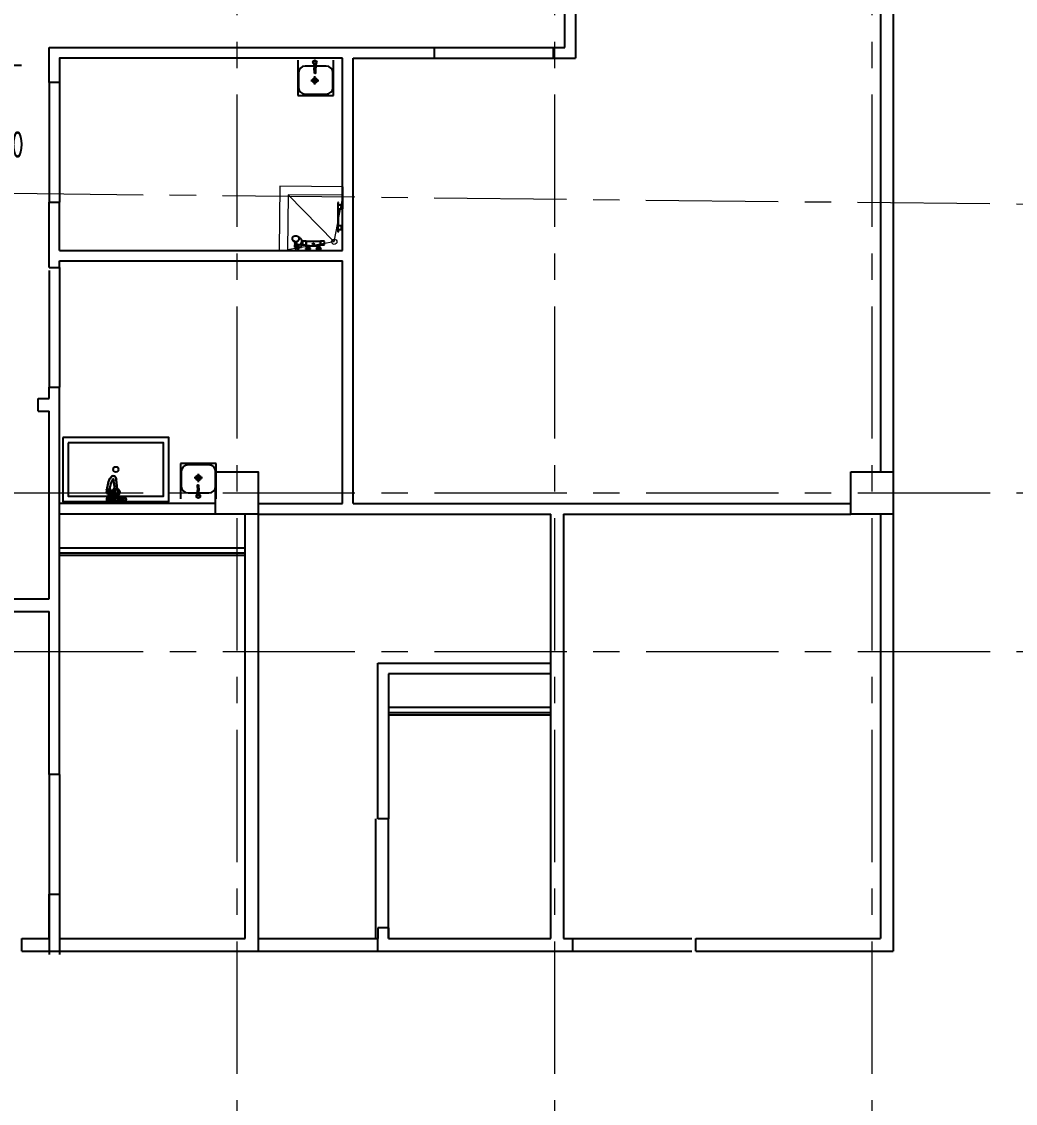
# Model space of a CAD drawing. Header units: millimetres. Extents: x 0 to 8967983, y -224399 to 13801.
# Drawn here: x 57560 to 66949, y -204948 to -194729 of the extents above; entities that cross this region are included whole.
import ezdxf
from ezdxf import colors
from ezdxf.entities.mleader import LeaderData, LeaderLine
from ezdxf.math import Vec2, Vec3

# ---------------------------------------------------------------- set-up
doc = ezdxf.new("R2010")
doc.units = ezdxf.units.MM
doc.header["$LTSCALE"] = 10
doc.linetypes.add('CENTER', pattern=[2, 1.25, -0.25, 0.25, -0.25])
doc.layers.add('013', color=7, linetype='Continuous', lineweight=13)
doc.layers.add('АР_Оси', color=142, linetype='Continuous', lineweight=9)
doc.layers.add('Архитектура', color=251, linetype='Continuous')
doc.layers.add('ТХ_сантехника', color=253, linetype='Continuous')
doc.layers.get('0').off()
doc.layers.get('0').freeze()
doc.styles.add('ISOCPEUR', font='isocpeur.TTF', dxfattribs={"width": 0.7})
doc.styles.add('ГОСТ 2.304', font='isocpeur.TTF', dxfattribs={"width": 0.7})
doc.dimstyles.new('СПДС', dxfattribs={"dimscale": 100, "dimtxt": 2.5, "dimasz": 1, "dimexe": 1.5, "dimexo": 0, "dimgap": 1, "dimtad": 1, "dimdec": 0, "dimrnd": 5, "dimtxsty": 'ГОСТ 2.304', "dimblk": 'OBLIQUE', "dimcen": 2.5, "dimdle": 1, "dimadec": 0, "dimazin": 2, "dimtfac": 0.75, "dimtdec": 0, "dimtmove": 1, "dimatfit": 3, "dimfxl": 1, "dimtolj": 1, "dimarcsym": 1})

# ---------------------------------------------------------------- blocks, each defined once
blk = doc.blocks.new('_DOTSMALL')
at = {"color": 0, "linetype": 'ByBlock', "const_width": 0.5}
blk.add_lwpolyline([(-0.0625, 0, 1), (0.0625, 0, 1)], format="xyb", close=True, dxfattribs=at)
blk = doc.blocks.new('A$Ccaf15605')
at = {"layer": 'ТХ_сантехника', "lineweight": 13, "ltscale": 500}
for p, q in [((0, 0), (-80, 440)), ((440, 440), (0, 0)), ((0, 0), (440, -80))]:
    blk.add_line(p, q, dxfattribs=at)
for points in [[(520, 520), (-80, 520), (-80, -80), (520, -80)], [(440, 440), (-80, 440), (-80, -80), (440, -80)]]:
    blk.add_lwpolyline(points, close=True, dxfattribs=at)
blk.add_circle((0, 0), 25, dxfattribs=at)
blk = doc.blocks.new('_Oblique')
at = {"color": 0, "linetype": 'ByBlock', "lineweight": -2}
blk.add_line((-0.5, -0.5), (0.5, 0.5), dxfattribs=at)
blk = doc.blocks.new('*D457')
at = {"layer": '013', "color": 0, "linetype": 'ByBlock', "lineweight": -2, "transparency": 16777216}
for p, q in [((56593, -194231), (56593, -194616)), ((57113, -194231), (57113, -194616)), ((56493, -194566), (57213, -194566)), ((56853, -194566), (57026, -195141)), ((57026, -195141), (57558, -195141))]:
    blk.add_line(p, q, dxfattribs=at)
at = {"layer": 'Defpoints', "color": 0, "linetype": 'ByBlock', "transparency": 16777216}
for p in [(56593, -194181), (57113, -194181), (57113, -194566)]:
    blk.add_point(p, dxfattribs=at)
at = {"layer": '013', "color": 0, "linetype": 'ByBlock', "lineweight": -2, "transparency": 16777216, "xscale": 100, "yscale": 100, "zscale": 100, "rotation": 180}
blk.add_blockref('_Oblique', (56593, -194566), dxfattribs=at)
at = {"layer": '013', "color": 0, "linetype": 'ByBlock', "lineweight": -2, "transparency": 16777216, "xscale": 100, "yscale": 100, "zscale": 100}
blk.add_blockref('_Oblique', (57113, -194566), dxfattribs=at)
at = {"layer": '013', "color": 0, "linetype": 'ByBlock', "transparency": 16777216, "insert": (57292, -194916), "char_height": 250, "attachment_point": 5, "style": 'ГОСТ 2.304'}
blk.add_mtext('\\A1;520', dxfattribs=at)
blk = doc.blocks.new('*D523')
at = {"layer": '013', "color": 0, "linetype": 'ByBlock', "lineweight": -2, "transparency": 16777216}
for p, q in [((47015, -6131), (47015, -6736)), ((47977, -6031), (47977, -6736)), ((48077, -6586), (46915, -6586)), ((69773, -206646), (69773, -207946)), ((70484, -206746), (69623, -206746)), ((70362, -207846), (69623, -207846))]:
    blk.add_line(p, q, dxfattribs=at)
at = {"layer": 'Defpoints', "color": 0, "linetype": 'ByBlock', "transparency": 16777216}
for p in [(47015, -6131), (47977, -6031), (47015, -6586), (70484, -206746), (69773, -207846), (70362, -207846)]:
    blk.add_point(p, dxfattribs=at)
at = {"layer": '013', "color": 0, "linetype": 'ByBlock', "lineweight": -2, "transparency": 16777216, "xscale": 100, "yscale": 100, "zscale": 100}
for p, rotation in [((47015, -6586), 180), ((69773, -206746), 90), ((69773, -207846), 270)]:
    blk.add_blockref('_Oblique', p, dxfattribs=dict(at, rotation=rotation))
blk.add_blockref('_Oblique', (47977, -6586), dxfattribs=at)
at = {"layer": '013', "color": 0, "linetype": 'ByBlock', "transparency": 16777216, "insert": (47496, -6361), "char_height": 250, "attachment_point": 5, "style": 'ГОСТ 2.304'}
blk.add_mtext('\\A1;960', dxfattribs=at)
at = {"layer": '013', "color": 0, "linetype": 'ByBlock', "transparency": 16777216, "insert": (69548, -207296), "char_height": 250, "attachment_point": 5, "rotation": 90, "style": 'ГОСТ 2.304'}
blk.add_mtext('\\A1;1100', dxfattribs=at)
blk = doc.blocks.new('*D524')
at = {"layer": '013', "color": 0, "linetype": 'ByBlock', "lineweight": -2, "transparency": 16777216}
for p, q in [((49025, -5881), (49025, -5781)), ((48615, -5881), (49175, -5881)), ((49025, -5881), (49025, -6031)), ((49025, -5881), (49025, -6031)), ((48492, -6031), (49175, -6031)), ((49025, -6031), (49025, -6131)), ((49025, -6729), (49025, -6031)), ((70806, -197916), (70806, -197816)), ((70806, -197941), (70271, -198142)), ((71073, -197916), (70656, -197916)), ((70806, -197966), (70806, -197916)), ((70806, -197966), (70806, -197916)), ((71121, -197966), (70656, -197966)), ((70806, -197966), (70806, -198066)), ((70271, -198142), (70271, -198552))]:
    blk.add_line(p, q, dxfattribs=at)
at = {"layer": 'Defpoints', "color": 0, "linetype": 'ByBlock', "transparency": 16777216}
for p in [(48615, -5881), (48492, -6031), (49025, -6031), (70806, -197916), (71073, -197916), (71121, -197966)]:
    blk.add_point(p, dxfattribs=at)
at = {"layer": '013', "color": 0, "linetype": 'ByBlock', "lineweight": -2, "transparency": 16777216, "xscale": 100, "yscale": 100, "zscale": 100}
for p, rotation in [((49025, -5881), 270), ((49025, -6031), 90), ((70806, -197916), 270), ((70806, -197966), 90)]:
    blk.add_blockref('_Oblique', p, dxfattribs=dict(at, rotation=rotation))
at = {"layer": '013', "color": 0, "linetype": 'ByBlock', "transparency": 16777216, "char_height": 250, "attachment_point": 5, "rotation": 90, "style": 'ГОСТ 2.304'}
for s, insert in [('\\A1;150', (48800, -6480)), ('\\A1;50', (70046, -198347))]:
    blk.add_mtext(s, dxfattribs=dict(at, insert=insert))

msp = doc.modelspace()

# ---------------------------------------------------------------- linework, layer by layer
at = {"layer": 'АР_Оси', "linetype": 'CENTER', "ltscale": 100}
for p, q in [((59593.5, -165418.4), (59593.5, -218962.2)), ((62593.5, -165418.4), (62593.5, -219574)), ((65593.5, -165418.4), (65593.5, -218939.1)), ((41459.8, -196180.9), (68853.3, -196470.9)), ((41459.8, -199180.9), (80327.1, -199180.9)), ((41459.8, -200680.9), (80327.1, -200680.9))]:
    msp.add_line(p, q, dxfattribs=at)
at = {"layer": 'Архитектура', "lineweight": 25, "transparency": 33554684}
for p, q in [((62693.5, -194973.9), (62693.5, -193380.9)), ((61457.4, -194973.8), (62587.4, -194974.1)), ((62585.5, -195073.9), (62585.5, -194973.9)), ((62585.5, -194973.9), (62693.5, -194973.9)), ((60169.9, -195093.8), (60169.9, -195425.8)), ((60506.9, -195425.8), (60506.9, -195093.8)), ((61457.5, -195073.8), (62587.5, -195074.3)), ((62585.5, -195073.9), (62793.5, -195073.9)), ((60332.5, -195148.8), (60239.9, -195148.8)), ((60318.6, -195125.4, 5.1), (60320.1, -195128.7, 5.1)), ((60318.6, -195125.4, 5.1), (60320.1, -195128.7, 5.1)), ((60320, -195128.5, 5.1), (60321.5, -195134.4, 5.1)), ((60321.5, -195134.4, 5.1), (60322.9, -195142.3, 5.1)), ((60322.9, -195142.3, 5.1), (60324.1, -195152.6, 5.1)), ((60324.1, -195152.6, 5.1), (60325.4, -195163.9, 5.1)), ((60325.5, -195164.9, 5.1), (60325.4, -195164, 5.1)), ((60325.5, -195164.9, 5.1), (60325.4, -195164, 5.1)), ((60325.5, -195165, 5.1), (60325.5, -195164.9, 5.1)), ((60326.9, -195214.3, 5.1), (60325.5, -195164.9, 5.1)), ((60338.8, -195152.2, 5.1), (60338.3, -195163.6, 5.1)), ((60339.6, -195214, 5.1), (60338.3, -195163.6, 5.1)), ((60339.6, -195214, 5.1), (60338.3, -195163.6, 5.1)), ((60339.8, -195141.2, 5.1), (60338.8, -195152.2, 5.1)), ((60340.7, -195133.2, 5.1), (60339.8, -195141.3, 5.1)), ((60341.8, -195127.3, 5.1), (60340.7, -195133.2, 5.1)), ((60343.1, -195124.1, 5.1), (60341.8, -195127.4, 5.1)), ((60436.9, -195148.8), (60349.6, -195148.8)), ((60175.9, -195212.8), (60175.9, -195349.8)), ((60291.4, -195284.4, 5.1), (60369.7, -195284.4, 5.1)), ((60327.2, -195215.3, 5.1), (60326.9, -195214.3, 5.1)), ((60327.2, -195215.3, 5.1), (60326.9, -195214.3, 5.1)), ((60327.7, -195216.2, 5.1), (60327.2, -195215.3, 5.1)), ((60327.7, -195216.2, 5.1), (60327.2, -195215.3, 5.1)), ((60328.4, -195217, 5.1), (60327.7, -195216.2, 5.1)), ((60329.2, -195217.7, 5.1), (60328.4, -195217, 5.1)), ((60329.2, -195217.7, 5.1), (60328.4, -195217, 5.1)), ((60330.2, -195218.2, 5.1), (60329.2, -195217.7, 5.1)), ((60330.2, -195218.2, 5.1), (60329.2, -195217.7, 5.1)), ((60330.2, -195323.2, 5.1), (60330.1, -195244.9, 5.1)), ((60331.2, -195218.6, 5.1), (60330.2, -195218.2, 5.1)), ((60331.2, -195218.6, 5.1), (60330.2, -195218.2, 5.1)), ((60331.3, -195218.7, 5.1), (60330.8, -195218.4, 5.1)), ((60332.1, -195219, 5.1), (60331.3, -195218.7, 5.1)), ((60332.7, -195218.9, 5.1), (60331.6, -195218.7, 5.1)), ((60332.7, -195218.9, 5.1), (60331.6, -195218.7, 5.1)), ((60332.9, -195219.1, 5.1), (60332.1, -195219, 5.1)), ((60333.8, -195218.9, 5.1), (60332.7, -195218.9, 5.1)), ((60333.8, -195218.9, 5.1), (60332.7, -195218.9, 5.1)), ((60333.8, -195219.2, 5.1), (60332.9, -195219.1, 5.1)), ((60334.9, -195218.8, 5.1), (60333.8, -195218.9, 5.1)), ((60334.9, -195218.8, 5.1), (60333.8, -195218.9, 5.1)), ((60334.6, -195219.1, 5.1), (60333.8, -195219.2, 5.1)), ((60335.4, -195218.9, 5.1), (60334.6, -195219.1, 5.1)), ((60335.9, -195218.5, 5.1), (60334.9, -195218.8, 5.1)), ((60335.9, -195218.5, 5.1), (60334.9, -195218.8, 5.1)), ((60336.2, -195218.5, 5.1), (60335.4, -195218.9, 5.1)), ((60336.6, -195218.1, 5.1), (60335.6, -195218.5, 5.1)), ((60336.6, -195218.1, 5.1), (60335.6, -195218.5, 5.1)), ((60336.7, -195218.2, 5.1), (60336.2, -195218.5, 5.1)), ((60337.5, -195217.5, 5.1), (60336.6, -195218.1, 5.1)), ((60337.5, -195217.5, 5.1), (60336.6, -195218.1, 5.1)), ((60338.2, -195216.7, 5.1), (60337.5, -195217.5, 5.1)), ((60338.2, -195216.7, 5.1), (60337.5, -195217.5, 5.1)), ((60338.9, -195215.9, 5.1), (60338.2, -195216.7, 5.1)), ((60339.3, -195214.9, 5.1), (60338.9, -195215.9, 5.1)), ((60339.6, -195214, 5.1), (60339.3, -195214.9, 5.1)), ((60339.6, -195214, 5.1), (60339.3, -195214.9, 5.1)), ((60500.9, -195349.8), (60500.9, -195212.8)), ((60169.9, -195425.8), (60506.9, -195425.8)), ((60239.9, -195413.8), (60436.9, -195413.8)), ((60546.3, -196438.7), (60546.3, -196716)), ((60553.6, -196438.7), (60546.3, -196438.7)), ((60553.6, -196462), (60553.6, -196438.7)), ((60583, -196462), (60553.6, -196462)), ((60553.6, -196657.4), (60553.6, -196497.4)), ((60553.6, -196497.4), (60583, -196497.4)), ((60583, -196497.4), (60583, -196462)), ((60546.3, -196716), (60553.6, -196716)), ((60583, -196657.4), (60553.6, -196657.4)), ((60553.6, -196716), (60553.6, -196692.7)), ((60553.6, -196692.7), (60583, -196692.7)), ((60583, -196692.7), (60583, -196657.4)), ((60117.4, -196769.6), (60116.3, -196774.6)), ((60116.3, -196774.6), (60116.3, -196781.7)), ((60116.3, -196781.7), (60116.6, -196783.8)), ((60116.6, -196783.8), (60117.8, -196788.7)), ((60120.8, -196765), (60117.4, -196769.6)), ((60117.8, -196788.7), (60118.7, -196790.5)), ((60118.7, -196790.5), (60121.9, -196794.9)), ((60126.1, -196761), (60120.8, -196765)), ((60121.9, -196794.9), (60123.3, -196796.2)), ((60123.3, -196796.2), (60128.1, -196799.8)), ((60133, -196758), (60126.1, -196761)), ((60128.1, -196799.8), (60134.4, -196802.5)), ((60141, -196756.1), (60133, -196758)), ((60134.4, -196802.5), (60135.7, -196802.9)), ((60137.9, -196803.5), (60135.7, -196802.9)), ((60137.9, -196803.5), (60143.5, -196804.8)), ((60149.6, -196755.4), (60141, -196756.1)), ((60142.3, -196804.5), (60142.6, -196816.6)), ((60142.6, -196816.6), (60143, -196844.8)), ((60142.7, -196825.4), (60142.9, -196836)), ((60143.5, -196804.8), (60149.6, -196805.3)), ((60158.3, -196756.1), (60149.6, -196755.4)), ((60149.6, -196805.3), (60155.7, -196804.8)), ((60155.7, -196804.8), (60161.4, -196803.5)), ((60156.6, -196816.6), (60156.3, -196844.8)), ((60157, -196804.5), (60156.6, -196816.6)), ((60166.3, -196758), (60158.3, -196756.1)), ((60161.4, -196803.5), (60164.8, -196802.5)), ((60164.8, -196802.5), (60171.1, -196799.8)), ((60173.2, -196761), (60166.3, -196758)), ((60171.1, -196799.8), (60176, -196796.2)), ((60178.5, -196765), (60173.2, -196761)), ((60176, -196796.2), (60177.3, -196794.9)), ((60177.3, -196794.9), (60180.5, -196790.5)), ((60180.7, -196768), (60178.5, -196765)), ((60180.5, -196790.5), (60181.5, -196788.7)), ((60181.8, -196769.6), (60180.7, -196768)), ((60181.5, -196788.7), (60182.6, -196783.8)), ((60183, -196774.6), (60181.8, -196769.6)), ((60182.6, -196783.8), (60183, -196781.7)), ((60183, -196781.7), (60183, -196774.6)), ((60212.3, -196826.4), (60201.1, -196826.4)), ((60212.3, -196804.7), (60212.3, -196826.4)), ((60212.3, -196826.4), (60212.3, -196835)), ((60247.6, -196802.7), (60214.3, -196802.7)), ((60247.6, -196806), (60247.6, -196802.7)), ((60249, -196806), (60247.6, -196806)), ((60247.6, -196806), (60247.6, -196836.7)), ((60383.6, -196805.4), (60249, -196805.4)), ((60249, -196805.4), (60249, -196805.5)), ((60249, -196805.5), (60249, -196805.9)), ((60249, -196805.9), (60249, -196806)), ((60249, -196836.7), (60249, -196805.9)), ((60383.6, -196805.5), (60383.6, -196805.4)), ((60383.6, -196805.9), (60383.6, -196805.5)), ((60383.6, -196806), (60383.6, -196805.9)), ((60385, -196806), (60383.6, -196806)), ((60383.6, -196806), (60383.6, -196836.7)), ((60418.3, -196802.7), (60385, -196802.7)), ((60385, -196802.7), (60385, -196806)), ((60385, -196836.7), (60385, -196806)), ((60420.3, -196835.3), (60420.3, -196804.7)), ((60142.9, -196836), (60139, -196836)), ((60139, -196836), (60139, -196860)), ((60139, -196860), (60145.3, -196860)), ((60143.1, -196845.9), (60143, -196844.8)), ((60143.6, -196846.9), (60143.1, -196845.9)), ((60144.3, -196847.8), (60143.6, -196846.9)), ((60145.3, -196848.5), (60144.3, -196847.8)), ((60146.3, -196848.8), (60145.3, -196848.5)), ((60145.3, -196860), (60145.3, -196871.4)), ((60154, -196860), (60145.3, -196860)), ((60146.3, -196848.8), (60147.9, -196849.6)), ((60146.3, -196848.8), (60146.3, -196848.8)), ((60146.4, -196848.9), (60146.3, -196848.8)), ((60147.6, -196849), (60146.4, -196848.9)), ((60151.6, -196849), (60147.6, -196849)), ((60147.9, -196849.6), (60149.6, -196849.9)), ((60149.6, -196849.9), (60151.4, -196849.6)), ((60151.4, -196849.6), (60153, -196848.8)), ((60152.8, -196848.9), (60151.6, -196849)), ((60153, -196848.8), (60152.8, -196848.9)), ((60154, -196848.5), (60153, -196848.8)), ((60153, -196848.8), (60153, -196848.8)), ((60154.9, -196847.8), (60154, -196848.5)), ((60154, -196871.4), (60154, -196860)), ((60154, -196860), (60165, -196860)), ((60155.7, -196846.9), (60154.9, -196847.8)), ((60156.1, -196845.9), (60155.7, -196846.9)), ((60156.3, -196844.8), (60156.1, -196845.9)), ((60189.7, -196836), (60156.4, -196836)), ((60165, -196848), (60165, -196860)), ((60165, -196848), (60165, -196860)), ((60165, -196860), (60165, -196877.4)), ((60165, -196877.4), (60179.6, -196877.4)), ((60179.6, -196860), (60179.6, -196848)), ((60179.6, -196877.4), (60179.6, -196860)), ((60179.6, -196860), (60205.6, -196860)), ((60205.6, -196836), (60189.7, -196836)), ((60191.4, -196835), (60212.3, -196835)), ((60205.6, -196860), (60205.6, -196836)), ((60212.3, -196835), (60212.3, -196835.3)), ((60214.3, -196837.3), (60247.6, -196837.3)), ((60255.6, -196859.4), (60243, -196872.7)), ((60243, -196872.7), (60243, -196877.4)), ((60289.6, -196872.7), (60243, -196872.7)), ((60243, -196877.4), (60289.6, -196877.4)), ((60247.6, -196837.3), (60247.6, -196836.7)), ((60247.6, -196836.7), (60249, -196836.7)), ((60249, -196836.7), (60249, -196848)), ((60249, -196848), (60253.6, -196848)), ((60253.6, -196848), (60253.6, -196859.4)), ((60279, -196848), (60253.6, -196848)), ((60253.6, -196859.4), (60255.6, -196859.4)), ((60277, -196859.4), (60255.6, -196859.4)), ((60260, -196859.4), (60260, -196848)), ((60272.6, -196859.4), (60272.6, -196848)), ((60289.6, -196872.7), (60277, -196859.4)), ((60277, -196859.4), (60279, -196859.4)), ((60279, -196859.4), (60279, -196848)), ((60279, -196848), (60353.6, -196848)), ((60289.6, -196877.4), (60289.6, -196872.7)), ((60355.6, -196859.4), (60343, -196872.7)), ((60343, -196872.7), (60343, -196877.4)), ((60389.6, -196872.7), (60343, -196872.7)), ((60343, -196877.4), (60389.6, -196877.4)), ((60353.6, -196848), (60353.6, -196859.4)), ((60379, -196848), (60353.6, -196848)), ((60353.6, -196859.4), (60355.6, -196859.4)), ((60377, -196859.4), (60355.6, -196859.4)), ((60360, -196859.4), (60360, -196848)), ((60372.6, -196859.4), (60372.6, -196848)), ((60389.6, -196872.7), (60377, -196859.4)), ((60377, -196859.4), (60379, -196859.4)), ((60379, -196859.4), (60379, -196848)), ((60379, -196848), (60383.6, -196848)), ((60383.6, -196848), (60383.6, -196836.7)), ((60383.6, -196836.7), (60385, -196836.7)), ((60385, -196836.7), (60385, -196837.3)), ((60385, -196837.3), (60418.3, -196837.3)), ((60389.6, -196877.4), (60389.6, -196872.7)), ((57819.7, -197052.5), (57919.7, -197052.5)), ((57819.7, -198182.5), (57919.7, -198182.5)), ((59399.5, -198904.5), (59062.5, -198904.5)), ((59062.5, -198904.5), (59062.5, -199236.5)), ((59068.5, -198980.5), (59068.5, -199117.5)), ((59329.5, -198916.5), (59132.5, -198916.5)), ((59393.5, -199117.5), (59393.5, -198980.5)), ((59399.5, -199236.5), (59399.5, -198904.5)), ((59268.1, -199038.5), (59189.8, -199038.5)), ((59229.4, -198999.7), (59229.5, -199078)), ((59132.5, -199181.5), (59219.7, -199181.5)), ((59218.8, -199189.7), (59219.7, -199181.6)), ((59219.7, -199181.7), (59220.7, -199170.7)), ((59219.9, -199108.9), (59220.2, -199108)), ((59219.9, -199108.9), (59220.2, -199108)), ((59219.9, -199108.9), (59221.3, -199159.3)), ((59219.9, -199108.9), (59221.3, -199159.3)), ((59220.2, -199108), (59220.7, -199107)), ((59220.7, -199107), (59221.3, -199106.2)), ((59220.7, -199170.7), (59221.3, -199159.3)), ((59221.3, -199106.2), (59222.1, -199105.4)), ((59221.3, -199106.2), (59222.1, -199105.4)), ((59222.1, -199105.4), (59223, -199104.9)), ((59222.1, -199105.4), (59223, -199104.9)), ((59222.8, -199104.7), (59223.3, -199104.4)), ((59223, -199104.9), (59224, -199104.4)), ((59223, -199104.9), (59224, -199104.4)), ((59223.3, -199104.4), (59224.1, -199104)), ((59223.6, -199104.4), (59224.7, -199104.1)), ((59223.6, -199104.4), (59224.7, -199104.1)), ((59224.1, -199104), (59224.9, -199103.8)), ((59224.7, -199104.1), (59225.8, -199104)), ((59224.7, -199104.1), (59225.8, -199104)), ((59224.9, -199103.8), (59225.8, -199103.7)), ((59225.8, -199103.7), (59226.6, -199103.8)), ((59225.8, -199104), (59226.9, -199104)), ((59225.8, -199104), (59226.9, -199104)), ((59226.6, -199103.8), (59227.5, -199103.9)), ((59226.9, -199104), (59228, -199104.2)), ((59226.9, -199104), (59228, -199104.2)), ((59227.5, -199103.9), (59228.2, -199104.2)), ((59228.2, -199104.2), (59228.8, -199104.6)), ((59228.3, -199104.3), (59229.4, -199104.7)), ((59228.3, -199104.3), (59229.4, -199104.7)), ((59229.4, -199104.7), (59230.3, -199105.2)), ((59229.4, -199104.7), (59230.3, -199105.2)), ((59230.3, -199105.2), (59231.1, -199105.9)), ((59230.3, -199105.2), (59231.1, -199105.9)), ((59231.1, -199105.9), (59231.8, -199106.7)), ((59231.8, -199106.7), (59232.3, -199107.6)), ((59231.8, -199106.7), (59232.3, -199107.6)), ((59232.3, -199107.6), (59232.6, -199108.6)), ((59232.3, -199107.6), (59232.6, -199108.6)), ((59232.6, -199108.6), (59234.1, -199158)), ((59234.1, -199157.9), (59234.1, -199158)), ((59234.1, -199158), (59234.2, -199159)), ((59234.1, -199158), (59234.2, -199159)), ((59235.4, -199170.3), (59234.2, -199159)), ((59236.7, -199180.6), (59235.4, -199170.3)), ((59238, -199188.5), (59236.7, -199180.6)), ((59236.9, -199181.5), (59329.5, -199181.5)), ((59216.4, -199198.9), (59217.7, -199195.5)), ((59217.7, -199195.6), (59218.8, -199189.7)), ((59239.5, -199194.4), (59238, -199188.5)), ((59241, -199197.5), (59239.5, -199194.2)), ((59241, -199197.5), (59239.5, -199194.2)), ((60906.5, -203391), (60906.7, -202260.9)), ((61026, -203390.9), (61026.5, -202260.9)), ((60926.5, -203290.9), (60926.5, -203390.9)), ((61026.5, -203290.9), (60926.5, -203290.9)), ((61026.5, -203290.9), (61026.5, -203390.9)), ((59793.4, -203390.9), (60923.4, -203391.1)), ((62763.3, -203390.9), (63893.3, -203391.1)), ((59793.5, -203510.9), (60923.5, -203511.3)), ((62763.4, -203510.9), (63893.4, -203511.3))]:
    msp.add_line(p, q, dxfattribs=at)
for points in [[(65793.5, -189080.6), (65793.5, -192980.9), (62793.5, -192980.9), (62793.5, -195073.9)], [(65673.5, -193380.9), (65673.5, -195093.8)], [(65793.5, -193380.9), (65793.5, -198980.9)], [(57819.7, -195304.2), (57819.7, -194973.8)], [(57819.7, -194973.8), (61457.5, -194973.8)], [(61214.3, -194973.8), (61457.5, -194973.8)], [(61457.5, -194973.8), (61457.5, -195073.8)], [(60593, -195073.8), (57919.7, -195073.8), (57919.7, -195304.2), (57819.7, -195304.2)], [(60593, -196889.4), (60593, -195073.8)], [(60693, -199280.9), (60693, -195073.8)], [(60693, -195073.8), (61457.5, -195073.8)], [(65673.5, -195093.8), (65673.5, -198980.9)], [(57819.6, -195304.2), (57819.6, -196434.2)], [(57919.7, -195304.2), (57919.7, -196434.2)], [(57819.7, -197052.5), (57819.7, -196434.2)], [(57819.7, -196434.2), (57919.7, -196434.2)], [(57919.7, -196889.4), (57919.7, -196434.2)], [(57819.7, -196889.4), (57819.7, -196889.4)], [(57919.7, -196889.4), (60593, -196889.4)], [(57819.7, -196989.4), (57819.7, -196989.4)], [(57919.7, -197052.5), (57919.7, -196989.4)], [(57919.7, -196989.4), (60593, -196989.4)], [(60593, -199280.9), (60593, -196989.4)], [(57819.7, -197080), (57819.7, -198182.5)], [(57919.7, -197052.5), (57919.7, -198182.5)], [(57819.7, -198289.1), (57819.7, -198182.5)], [(57919.7, -198453.3), (57919.7, -198182.5)], [(57717.4, -198409.1), (57717.4, -198289.1)], [(57717.4, -198289.1), (57819.7, -198289.1)], [(57717.4, -198409.1), (57819.7, -198409.1)], [(57819.7, -200180.9), (57819.7, -198409.1)], [(57919.7, -200329.2), (57919.7, -198409.1)], [(59393.5, -199280.9), (57919.7, -199280.9)], [(59793.5, -199280.9), (60593, -199280.9)], [(60693, -199280.9), (65393.5, -199280.9)], [(59393.5, -199380.9), (57919.7, -199380.9)], [(59673.5, -203390.9), (59673.5, -199380.9)], [(59793.5, -199380.9), (59793.5, -203510.9)], [(59793.5, -199380.9), (62559.3, -199380.9)], [(62559.3, -203390.9), (62559.3, -199380.9)], [(62679.3, -199380.9), (62679.3, -203390.9)], [(62679.3, -199380.9), (65393.5, -199380.9)], [(65673.5, -199380.9), (65673.5, -203390.9)], [(65793.5, -199380.9), (65793.5, -203510.9)], [(57919.7, -199698.6), (59673.5, -199698.6)], [(57919.7, -199748.6), (59673.5, -199748.6)], [(59673.5, -199773.6), (57919.7, -199773.6)], [(53913.3, -200180.9), (57819.7, -200180.9)], [(53913.3, -200300.9), (57819.7, -200300.9)], [(57819.7, -201841.8), (57819.7, -200300.9)], [(57919.7, -201841.8), (57919.7, -200300.9)], [(60926.5, -200788.8), (62559.3, -200788.8)], [(60926.5, -202260.9), (60926.5, -200788.8)], [(62559.3, -200888.8), (61026.5, -200888.8)], [(61026.5, -200888.8), (61026.5, -201286.5)], [(61026.5, -201206.5), (62559.3, -201206.5)], [(61026.5, -201286.5), (61026.5, -202260.9), (60926.5, -202260.9)], [(61026.5, -201256.5), (62559.3, -201256.5)], [(62559.3, -201281.5), (61026.5, -201281.5)], [(57919.7, -201841.8), (57819.7, -201841.8)], [(57819.7, -201841.8), (57819.7, -203541.8)], [(57919.7, -201842.1), (57919.7, -203542.1)], [(57819.7, -202971.9), (57919.7, -202971.8), (57919.7, -203390.9), (59673.5, -203390.9)], [(57819.7, -203390.9), (57819.7, -202971.9)], [(57562, -203510.9), (57562, -203390.9)], [(57562, -203390.9), (57819.7, -203390.9)], [(60926.4, -203510.9), (60926.5, -203390.9)], [(61026.5, -203390.9), (62559.3, -203390.9)], [(62679.3, -203390.9), (62763.5, -203390.9)], [(62763.5, -203390.9), (62763.4, -203510.9)], [(63928.3, -203510.9), (63928.5, -203390.9)], [(63928.5, -203390.9), (65673.5, -203390.9)], [(57562, -203510.9), (59793.5, -203510.9)], [(60926.4, -203510.9), (62763.4, -203510.9)], [(63928.3, -203510.9), (65793.5, -203510.9)]]:
    msp.add_lwpolyline(points, dxfattribs=at)
at = {"layer": 'Архитектура', "lineweight": 25, "transparency": 33554684, "elevation": -38.2}
for points in [[(57950.1, -198657.3), (57950.1, -199260.9), (58950.6, -199260.9), (58950.6, -198657.3)], [(58000.1, -198707.3), (58000.1, -199210.9), (58900.6, -199210.9), (58900.6, -198707.3)], [(58402.9, -199143.8), (58360.6, -199152.2)], [(58360.6, -199156.5), (58402.9, -199148)], [(58402.9, -199156.5), (58360.6, -199173.4), (58402.9, -199156.5), (58364.8, -199177.6)], [(58402.9, -199164.9), (58369.1, -199190.3)], [(58373.3, -199194.5), (58402.9, -199169.1)], [(58407.2, -199173.4), (58377.5, -199207.2)], [(58381.8, -199207.2), (58411.4, -199177.6)], [(58411.4, -199181.8), (58386, -199215.7)], [(58394.5, -199152.2), (58394.5, -199156.5)], [(58394.5, -199160.7), (58394.5, -199164.9), (58398.7, -199169.1), (58394.5, -199164.9)], [(58398.7, -199173.4), (58398.7, -199177.6), (58402.9, -199181.8), (58407.2, -199186.1), (58407.2, -199190.3), (58407.2, -199186.1), (58402.9, -199181.8), (58398.7, -199177.6)], [(58390.2, -199219.9), (58415.6, -199186.1)], [(58419.8, -199194.5), (58394.5, -199228.4)], [(58398.7, -199228.4), (58424.1, -199194.5)], [(58432.5, -199203), (58407.2, -199236.8)], [(58415.6, -199258), (58407.2, -199266.5)], [(58411.4, -199194.5), (58415.6, -199194.5), (58415.6, -199198.8), (58415.6, -199194.5)], [(58411.4, -199236.8), (58436.8, -199203)], [(58441, -199207.2), (58415.6, -199245.3)], [(58419.8, -199203), (58424.1, -199207.2), (58428.3, -199207.2), (58424.1, -199207.2)], [(58419.8, -199245.3), (58445.2, -199211.5)], [(58428.3, -199211.5), (58436.8, -199215.7)], [(58453.7, -199215.7), (58428.3, -199253.8)], [(58432.5, -199253.8), (58457.9, -199219.9)], [(58449.5, -199224.2), (58457.9, -199232.6), (58449.5, -199224.2), (58441, -199219.9)], [(58487.5, -199228.4), (58500.2, -199219.9)], [(58487.5, -199258), (58500.2, -199266.5)]]:
    msp.add_lwpolyline(points, close=True, dxfattribs=at)
at = {"layer": 'Архитектура', "lineweight": 25, "transparency": 33554684}
for points in [[(59393.5, -198980.9), (59793.5, -198980.9), (59793.5, -199380.9), (59393.5, -199380.9)], [(65393.5, -198980.9), (65793.5, -198980.9), (65793.5, -199380.9), (65393.5, -199380.9)]]:
    msp.add_lwpolyline(points, close=True, dxfattribs=at)
at = {"layer": 'Архитектура', "lineweight": 25, "transparency": 33554684, "elevation": -38.2}
for points in [[(58402.8, -199032.5, -0.0984024), (58414.7, -199022.1, 0.0984024), (58403.4, -199033.5, 0.1538852), (58369.1, -199149.4, -0.1538852), (58402.8, -199032.5)], [(58446.4, -199251.7, -0.0163587), (58426.8, -199238.7, 0.0163587), (58447.8, -199251.4, 1.0001093), (58463.8, -199226.5, -1.0001093), (58446.4, -199251.7)]]:
    msp.add_lwpolyline(points, format="xyb", dxfattribs=at)
for points in [[(58424.5, -199050.4, 0.0865616), (58403.5, -199095.9, -0.0865616)], [(58435.6, -199023.5, 0.2632025), (58416.8, -199023.5, -0.2632025)], [(58430.9, -199067.6, 0.0486418), (58425.2, -199046.6, -0.0486418)], [(58434.8, -199110.2, 0.021688), (58429.1, -199068.5, -0.021688)], [(58445.9, -199030.8, 0.1284458), (58436.3, -199020.8, -0.1284458)], [(58456.4, -199060.9, 0.0767929), (58446.6, -199032.2, -0.0767929)], [(58465.5, -199173, 0.0301525), (58453.7, -199058.6, -0.0301525)], [(58369.2, -199151.4, 0.0437078), (58371.6, -199167.1, -0.0437078)], [(58372.5, -199170.8, 0.0388219), (58377.4, -199183.9, -0.0388219)], [(58402, -199094.9, 0.0734966), (58394.5, -199145.7, -0.0734966)], [(58435.5, -199143.3, 0.4231027), (58419.9, -199192.5, -0.4231027)], [(58436.7, -199147.4, 0.4137794), (58423.5, -199190.3, -0.4137794)], [(58434.7, -199202.4, 1.1087074), (58462.6, -199145.7, -1.1087074)], [(58436.8, -199175.5, 1.0000493), (58466.4, -199175.5, -1.0000493)], [(58442, -199175.5, 0.0085311), (58437.1, -199111.9, -0.0085311)], [(58445.6, -199211, 0.9218437), (58463.2, -199141.5, -0.9218437)], [(58393.5, -199211.5, 3.3495143), (58418, -199229.1, -3.3495143)], [(58389.8, -199215.8, 2.5734002), (58415.2, -199234.4, -2.5734002)], [(58379.1, -199187.4, 0.0304455), (58384.7, -199196.9, -0.0304455)], [(58389.3, -199198.9, 0.0210487), (58395.9, -199207.1, -0.0210487)], [(58404.6, -199219.2, 0.1211221), (58394, -199215.7, -0.1211221)], [(58398.4, -199209.9, 0.0200707), (58405.6, -199217, -0.0200707)], [(58405.6, -199222.5, 0.0068665), (58413, -199228.5, -0.0068665)], [(58413.7, -199229.7, 0.1115713), (58407.7, -199221.5, -0.1115713)], [(58416, -199230.8, 0.0068783), (58423.7, -199236.5, -0.0068783)], [(58420.6, -199254.2, 0.2326026), (58428.3, -199239.3, -0.2326026)], [(58422.1, -199196.2, 0.0712357), (58429.1, -199203.6, -0.0712357)], [(58425.2, -199193.2, 0.0758007), (58431.7, -199200.2, -0.0758007)], [(58432.4, -199205.9, 0.0714966), (58441.7, -199210.1, -0.0714966)], [(58436.9, -199241, 0.0399114), (58437.4, -199243.9, -0.0399114)], [(58438, -199245.7, 1.8791485), (58456.2, -199219.9, -1.8791485)], [(58438.9, -199247.8, 1.6395732), (58458.5, -199220.1, -1.6395732)], [(58486.8, -199223.7, 0.5029621), (58486.8, -199254.2, -0.5029621)]]:
    msp.add_lwpolyline(points, format="xyb", close=True, dxfattribs=at)
for points in [[(58360.6, -199152.2), (58360.6, -199152.2)], [(58360.6, -199152.2), (58360.6, -199152.2)], [(58364.8, -199173.4), (58364.8, -199173.4)], [(58364.8, -199173.4), (58364.8, -199173.4)], [(58402.9, -199148), (58402.9, -199148)], [(58402.9, -199148), (58402.9, -199148)], [(58402.9, -199156.5), (58402.9, -199156.5)], [(58402.9, -199156.5), (58402.9, -199156.5)], [(58402.9, -199164.9), (58402.9, -199164.9)], [(58402.9, -199164.9), (58402.9, -199164.9)], [(58407.2, -199177.6), (58407.2, -199177.6)], [(58407.2, -199177.6), (58407.2, -199177.6)], [(58369.1, -199194.5), (58369.1, -199194.5)], [(58369.1, -199194.5), (58369.1, -199194.5)], [(58377.5, -199207.2), (58377.5, -199207.2)], [(58377.5, -199207.2), (58377.5, -199207.2)], [(58386, -199219.9), (58386, -199219.9)], [(58386, -199219.9), (58386, -199219.9)], [(58398.7, -199228.4), (58398.7, -199228.4)], [(58398.7, -199228.4), (58398.7, -199228.4)], [(58407.2, -199236.8), (58407.2, -199236.8)], [(58407.2, -199236.8), (58407.2, -199236.8)], [(58415.6, -199186.1), (58415.6, -199186.1)], [(58415.6, -199186.1), (58415.6, -199186.1)], [(58419.8, -199245.3), (58419.8, -199245.3)], [(58419.8, -199245.3), (58419.8, -199245.3)], [(58424.1, -199194.5), (58424.1, -199194.5)], [(58424.1, -199194.5), (58424.1, -199194.5)], [(58428.3, -199253.8), (58428.3, -199253.8)], [(58428.3, -199253.8), (58428.3, -199253.8)], [(58432.5, -199203), (58432.5, -199203)], [(58432.5, -199203), (58432.5, -199203)], [(58445.2, -199211.5), (58445.2, -199211.5)], [(58445.2, -199211.5), (58445.2, -199211.5)], [(58453.7, -199219.9), (58453.7, -199219.9)], [(58453.7, -199219.9), (58453.7, -199219.9)]]:
    msp.add_lwpolyline(points, dxfattribs=at)
at = {"layer": 'Архитектура', "lineweight": 25, "transparency": 33554684}
for centre, radius in [((60330.1, -195111.4, 5.1), 18.3), ((60330.1, -195111.4, 5.1), 13), ((58450.3, -198959.1, -38.2), 25), ((58392.3, -199239, -38.2), 10.6), ((58392.3, -199239, -38.2), 10.6), ((58519.3, -199239, -38.2), 27.5), ((58519.3, -199239, -38.2), 27.5), ((58519.3, -199239, -38.2), 23.3), ((58519.3, -199239, -38.2), 23.3), ((58519.3, -199239, -38.2), 10.6), ((58519.3, -199239, -38.2), 10.6), ((59229.5, -199211.5), 18.3), ((59229.5, -199211.5), 13)]:
    msp.add_circle(centre, radius, dxfattribs=at)
for centre, start, end in [((60239.9, -195212.8), 90, 180), ((60436.9, -195212.8), 0, 90), ((60239.9, -195349.8), 180, 270), ((60436.9, -195349.8), 270, 0), ((59132.5, -198980.5), 90, 180), ((59329.5, -198980.5), 0, 90), ((59132.5, -199117.5), 180, 270), ((59329.5, -199117.5), 270, 0)]:
    msp.add_arc(centre, 64, start, end, dxfattribs=at)
for centre, major_axis, start_param, end_param in [((60330.1, -195284.4, 5.1), (-16.5, 16.5), 4.712389, 10.9955743), ((60330.1, -195284.4, 5.1), (-13.5, 13.5), 4.712389, 10.9955743), ((60172.2, -196803.8), (25.8, -25.8), 3.9018293, 4.5605613), ((60172.3, -196803.7), (25.9, 25.9), -1.4505969, 0.5545531), ((60172.3, -196803.7), (25.9, 25.9), 4.4750139, 4.8325884), ((60214.3, -196804.7), (1.41, 1.41), 0.7853982, 2.3561945), ((60316.3, -196830.7), (5.66, 5.66), 2.3561945, 8.6393798), ((60418.3, -196804.7), (1.41, -1.41), 0.7853982, 2.3561945), ((60149.6, -196871.4), (3.06, 3.06), 2.3561945, 5.4977871), ((60172.3, -196848), (5.19, -5.19), 0.7853982, 3.9269908), ((60172.3, -196803.7), (25.9, -25.9), 5.990979, 6.0458103), ((60214.3, -196835.3), (1.41, 1.41), 2.3561945, 3.9269908), ((60418.3, -196835.3), (1.41, 1.41), 3.9269908, 5.4977871), ((59229.4, -199038.5), (16.5, -16.5), 4.712389, 10.9955743), ((59229.4, -199038.5), (13.5, -13.5), 4.712389, 10.9955743)]:
    msp.add_ellipse(centre, major_axis=major_axis, ratio=1, start_param=start_param, end_param=end_param, dxfattribs=at)

# ---------------------------------------------------------------- block references
at = {"layer": 'Архитектура', "lineweight": 25, "transparency": 33554684, "rotation": 89.39346519267221}
msp.add_blockref('A$Ccaf15605', (60513.8, -196808.5), dxfattribs=at)

# ---------------------------------------------------------------- dimensions: what is measured, and where the dimension line sits
at = {"layer": '013', "color": 1, "linetype": 'ByBlock'}
for base, p1, p2, middle in [((49025.2, -6030.5), (48615.2, -5880.5), (48492.4, -6030.5), (49072, -6479.8)), ((70806.5, -197915.9), (71121.1, -197965.9), (71073.3, -197915.9), (70271.1, -198242.2))]:
    dim = msp.add_linear_dim(base=base, p1=p1, p2=p2, angle=90, dimstyle='СПДС', dxfattribs=at)
    dim.commit()
    dim.dimension.update_dxf_attribs({"geometry": '*D524', "text_midpoint": middle, "dimtype": 160})
dim = msp.add_linear_dim(base=(47015.2, -6585.6), p1=(47977.1, -6030.5), p2=(47015.2, -6130.5), dimstyle='СПДС', dxfattribs=at)
dim.commit()
dim.dimension.update_dxf_attribs({"geometry": '*D523', "text_midpoint": (47496.2, -6360.6)})
dim = msp.add_linear_dim(base=(69773.4, -207845.8), p1=(70483.9, -206745.8), p2=(70362, -207845.8), angle=90, dimstyle='СПДС', dxfattribs=at)
dim.commit()
dim.dimension.update_dxf_attribs({"geometry": '*D523', "text_midpoint": (69548.4, -207295.8)})
dim = msp.add_linear_dim(base=(57113.3, -194566.3), p1=(56593.5, -194180.9), p2=(57113.3, -194180.9), dimstyle='СПДС', override={"dimexe": 0.5, "dimexo": 0.5}, dxfattribs=at)
dim.commit()
dim.dimension.update_dxf_attribs({"geometry": '*D457', "text_midpoint": (57125.9, -194916.3)})

# ---------------------------------------------------------------- leaders
at = {"layer": 'Архитектура', "lineweight": 25, "transparency": 33554684}
ml = msp.add_multileader_mtext('Standard', dxfattribs=at)
ml.set_content('{\\W0.8;-2,250}', color=256, style='ISOCPEUR')
ml.set_leader_properties(color=256, linetype='Continuous', lineweight=-1)
ml.set_arrow_properties(name='DOTSMALL')
ml.build(insert=Vec2(0, 0))
ml.multileader.update_dxf_attribs({"has_text_frame": 1, "text_left_attachment_type": 4, "text_right_attachment_type": 4, "dogleg_length": 100, "arrow_head_size": 180})
ctx = ml.context
ctx.base_point, ctx.char_height, ctx.arrow_head_size, ctx.landing_gap_size, ctx.plane_origin = Vec3(69101.2, -196521.6), 250, 180, 50, Vec3(68896.1, -197241.9)
ctx.left_attachment, ctx.right_attachment = 4, 4
notes = []
notes.append((ctx, [(0, (0, 0, 0), (0, 0), (1, 0), 1, [])]))
ctx.mtext.insert, ctx.mtext.width, ctx.mtext.defined_height, ctx.mtext.line_spacing_style, ctx.mtext.flow_direction = Vec3(69151.2, -196188.3), 769.989, 343.9, 2, 5
ml = msp.add_multileader_mtext('Standard', dxfattribs=at)
ml.set_content('%%P0,000', color=256, style='ISOCPEUR')
ml.set_leader_properties(color=256, linetype='Continuous', lineweight=-1)
ml.set_arrow_properties(name='DOTSMALL')
ml.build(insert=Vec2(0, 0))
ml.multileader.update_dxf_attribs({"has_text_frame": 1, "text_left_attachment_type": 4, "text_right_attachment_type": 4, "dogleg_length": 100, "arrow_head_size": 180})
ctx = ml.context
ctx.base_point, ctx.char_height, ctx.arrow_head_size, ctx.landing_gap_size, ctx.plane_origin = Vec3(75855.9, -202520.9), 250, 180, 50, Vec3(72784.8, -204110.5)
ctx.left_attachment, ctx.right_attachment = 4, 4
notes.append((ctx, [(0, (0, 0, 0), (0, 0), (1, 0), 1, [])]))
ctx.mtext.insert, ctx.mtext.width, ctx.mtext.line_spacing_style, ctx.mtext.flow_direction = Vec3(75905.9, -202187.6), 852.697, 2, 5
ml = msp.add_multileader_mtext('Standard', dxfattribs=at)
ml.set_content('%%P0,000', color=256, style='ISOCPEUR')
ml.set_leader_properties(color=256, linetype='Continuous', lineweight=-1)
ml.set_arrow_properties(name='DOTSMALL')
ml.build(insert=Vec2(0, 0))
ml.multileader.update_dxf_attribs({"has_text_frame": 1, "text_left_attachment_type": 4, "text_right_attachment_type": 4, "dogleg_length": 100, "arrow_head_size": 180})
ctx = ml.context
ctx.base_point, ctx.char_height, ctx.arrow_head_size, ctx.landing_gap_size, ctx.plane_origin = Vec3(73396.1, -204238.8), 250, 180, 50, Vec3(70277.3, -203473.6)
ctx.left_attachment, ctx.right_attachment = 4, 4
notes.append((ctx, [(0, (0, 0, 0), (0, 0), (1, 0), 1, [])]))
ctx.mtext.insert, ctx.mtext.width, ctx.mtext.line_spacing_style, ctx.mtext.flow_direction = Vec3(73446.1, -203905.4), 852.697, 2, 5
ml = msp.add_multileader_mtext('Standard', dxfattribs=at)
ml.set_content('%%P0,000', color=256, style='ISOCPEUR')
ml.set_leader_properties(color=256, linetype='Continuous', lineweight=-1)
ml.set_arrow_properties(name='DOTSMALL')
ml.build(insert=Vec2(0, 0))
ml.multileader.update_dxf_attribs({"has_text_frame": 1, "text_left_attachment_type": 4, "text_right_attachment_type": 4, "dogleg_length": 100, "arrow_head_size": 180})
ctx = ml.context
ctx.base_point, ctx.char_height, ctx.arrow_head_size, ctx.landing_gap_size, ctx.plane_origin = Vec3(56873.3, -196097.7), 250, 180, 50, Vec3(54712, -197046.5)
ctx.left_attachment, ctx.right_attachment = 4, 4
notes.append((ctx, [(0, (0, 0, 0), (0, 0), (1, 0), 1, [])]))
ctx.mtext.insert, ctx.mtext.width, ctx.mtext.line_spacing_style, ctx.mtext.flow_direction = Vec3(56923.3, -195764.4), 852.697, 2, 5
ml = msp.add_multileader_mtext('Standard', dxfattribs=at)
ml.set_content('Л.3', color=256, style='ISOCPEUR')
ml.set_leader_properties(color=256, linetype='Continuous', lineweight=-1)
ml.set_arrow_properties(name='DOTSMALL')
ml.build(insert=Vec2(0, 0))
ml.multileader.update_dxf_attribs({"has_text_frame": 1, "text_left_attachment_type": 4, "text_right_attachment_type": 4, "dogleg_length": 100, "arrow_head_size": 180})
ctx = ml.context
ctx.base_point, ctx.char_height, ctx.arrow_head_size, ctx.landing_gap_size, ctx.plane_origin = Vec3(73917.9, -204990.7), 250, 180, 50, Vec3(98695.6, -215170.2)
ctx.left_attachment, ctx.right_attachment = 4, 4
notes.append((ctx, [(0, (0, 0, 0), (0, 0), (1, 0), 1, [])]))
ctx.mtext.insert, ctx.mtext.width, ctx.mtext.line_spacing_style, ctx.mtext.flow_direction = Vec3(73967.9, -204657.4), 852.697, 2, 5
for ctx, leaders in notes:
    for number, flags, end, landing, length, lines in leaders:
        leader = LeaderData()
        leader.index, (leader.has_last_leader_line, leader.has_dogleg_vector, leader.attachment_direction) = number, flags
        leader.last_leader_point, leader.dogleg_vector, leader.dogleg_length = Vec3(end), Vec3(landing), length
        for number, points, colour, breaks in lines:
            line = LeaderLine()
            line.index, line.vertices, line.color, line.breaks = number, Vec3.list(points), colors.encode_raw_color(colour), breaks
            leader.lines.append(line)
        ctx.leaders.append(leader)

doc.saveas('drawing.dxf')
